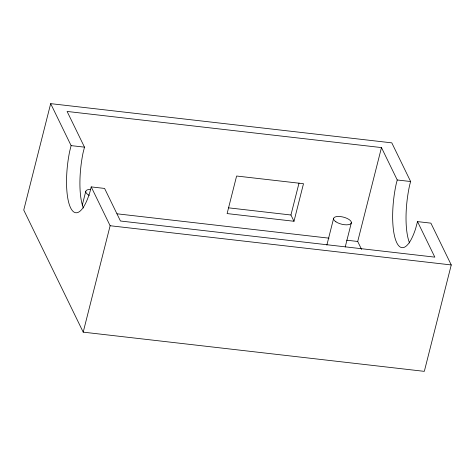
<?xml version="1.0" encoding="UTF-8"?>
<svg xmlns="http://www.w3.org/2000/svg" width="475" height="475" viewBox="0 0 475 475"><rect width="100%" height="100%" fill="white"/><g stroke="black" fill="none" stroke-linecap="round" stroke-linejoin="round"><path stroke-width="0.71" d="M50.677 103.645L71.113 145.617L69.641 151.507A46.823 13.698 -83.4 0 0 70.739 208.098A46.823 13.698 -83.4 0 0 89.959 191.924L91.212 186.895L104.589 188.433L120.454 221.012L434.821 257.141L417.519 221.611L430.896 223.149L451.25 264.943L424.323 371.355L83.202 332.144L23.75 210.057L50.677 103.645L391.798 142.856L410.626 181.521L409.676 185.054A47.173 13.799 -83.4 0 0 409.563 242.957M417.519 221.611L415.589 228.772A47.173 13.799 -83.4 0 1 396.328 241.757A47.173 13.799 -83.4 0 1 396.298 183.516L397.248 179.983L381.473 147.583L67.1 111.447L84.491 147.155L83.018 153.045A46.823 13.698 -83.4 0 0 83.392 208.032M82.282 205.147L85.732 191.52M83.202 332.144L110.129 225.732L91.212 186.895M293.995 221.267L303.495 183.706L236.609 176.017L227.109 213.578L293.995 221.267L290.943 215.003L299.012 183.118M326.859 245.094L333.551 218.631M345.224 246.982L351.375 222.668M361.594 249.44L357.711 241.472L381.473 147.583M397.248 179.983L410.626 181.521M71.113 145.617L84.491 147.155M228.469 207.824L290.943 215.003M116.969 213.797L329.003 238.171M346.667 240.202L357.711 241.472M110.129 225.732L451.25 264.943M89.258 195.385A9.156 3.652 14.2 0 1 90.482 189.347M335.926 221.819A9.156 3.652 14.2 0 0 350.983 223.547A9.156 3.652 14.2 0 0 340.486 216.576A9.156 3.652 14.2 0 0 335.926 221.819"/></g></svg>
